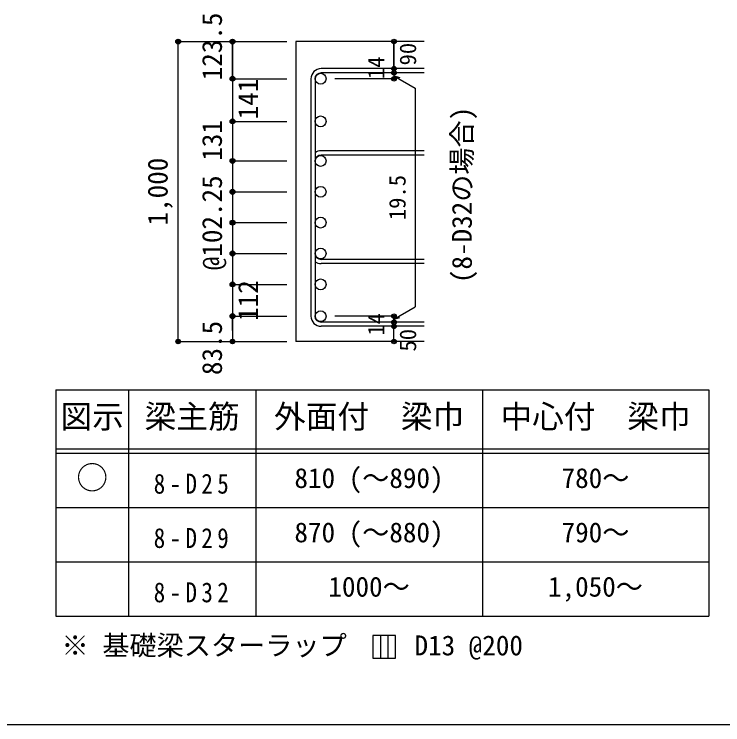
# Model space of a CAD drawing. Units: millimetres at full size, sheet at 1:30, with parts at other scales. Extents: x -5973 to 5954, y -4195 to 4201.
# Drawn here: x 1309 to 3657, y -4195 to -1841 of the extents above; entities that cross this region are included whole.
import ezdxf
from ezdxf.enums import TextEntityAlignment as Align

# ---------------------------------------------------------------- set-up
doc = ezdxf.new("R2010")
doc.units = ezdxf.units.MM
doc.header["$LTSCALE"] = 30
doc.header["$PDMODE"] = 32
doc.header["$PDSIZE"] = 15
for name, color, linetype in [('0-1_躯体線', 2, 'Continuous'), ('0-6_スタラップ筋', 7, 'Continuous'), ('0-7_文字', 4, 'Continuous'), ('0-D_寸法', 4, 'Continuous'), ('6-7_文字', 7, 'Continuous'), ('6-E_枠', 7, 'Continuous'), ('F-0_枠', 6, 'Continuous')]:
    doc.layers.add(name, color=color, linetype=linetype)
doc.styles.add('ＭＳ ゴシック', font='')
doc.styles.get('ＭＳ ゴシック').set_extended_font_data('MS Gothic')

msp = doc.modelspace()

# ---------------------------------------------------------------- linework, layer by layer
at = {"layer": '0-1_躯体線'}
for p, q in [((2667.44, -1931.47), (2242.44, -1931.47)), ((2242.44, -1931.47), (2242.44, -2924.97)), ((2667.44, -2924.97), (2242.44, -2924.97))]:
    msp.add_line(p, q, dxfattribs=at)
at = {"layer": '0-6_スタラップ筋'}
for p, q in [((2667.44, -2021.17), (2325.94, -2021.17)), ((2667.44, -2035.17), (2325.94, -2035.17)), ((2292.44, -2054.67), (2292.44, -2841.47)), ((2306.44, -2054.67), (2306.44, -2841.47)), ((2667.44, -2293.47), (2325.94, -2293.47)), ((2667.44, -2307.47), (2325.94, -2307.47)), ((2667.44, -2653.22), (2325.94, -2653.22)), ((2667.44, -2667.22), (2325.94, -2667.22)), ((2667.44, -2860.97), (2325.94, -2860.97)), ((2667.44, -2874.97), (2325.94, -2874.97))]:
    msp.add_line(p, q, dxfattribs=at)
for centre, radius, start, end in [((2325.94, -2054.67), 33.5, 90, 180), ((2325.94, -2054.67), 19.5, 90, 180), ((2325.94, -2326.97), 33.5, 90, 125.59765), ((2325.94, -2326.97), 19.5, 90, 180), ((2325.94, -2633.72), 19.5, 180, 270), ((2325.94, -2633.72), 33.5, 234.40235, 270), ((2325.94, -2841.47), 33.5, 180, 270), ((2325.94, -2841.47), 19.5, 180, 270)]:
    msp.add_arc(centre, radius, start, end, dxfattribs=at)
at = {"layer": '0-D_寸法'}
for p, q in [((1852.44, -1931.47), (2032.44, -1931.47)), ((1852.44, -1931.47), (2032.44, -1931.47)), ((1852.44, -2924.97), (1852.44, -1931.47)), ((2032.44, -1931.47), (2212.44, -1931.47)), ((2032.44, -1931.47), (2212.44, -1931.47)), ((2032.44, -2054.67), (2032.44, -1931.47)), ((2032.44, -2054.67), (2032.44, -1931.47)), ((2032.44, -1931.47), (2032.44, -2054.67)), ((2567.44, -2035.17), (2567.44, -2021.17)), ((2567.44, -2035.17), (2567.44, -2054.67)), ((2567.44, -2044.92), (2586.76, -2050.1)), ((2567.44, -2044.92), (2637.5, -2085.37)), ((2032.44, -2054.67), (2212.44, -2054.67)), ((2032.44, -2054.67), (2212.44, -2054.67)), ((2032.44, -2054.67), (2032.44, -2106.67)), ((2032.44, -2054.67), (2032.44, -2841.47)), ((2567.44, -2054.67), (2371.35, -2054.67)), ((2637.5, -2085.37), (2637.5, -2810.77)), ((2032.44, -2195.97), (2212.44, -2195.97)), ((2032.44, -2195.97), (2212.44, -2195.97)), ((2032.44, -2326.97), (2212.44, -2326.97)), ((2032.44, -2326.97), (2212.44, -2326.97)), ((2032.44, -2429.22), (2212.44, -2429.22)), ((2032.44, -2429.22), (2212.44, -2429.22)), ((2032.44, -2531.47), (2212.44, -2531.47)), ((2032.44, -2531.47), (2212.44, -2531.47)), ((2032.44, -2633.72), (2212.44, -2633.72)), ((2032.44, -2633.72), (2212.44, -2633.72)), ((2032.44, -2735.97), (2212.44, -2735.97)), ((2032.44, -2735.97), (2212.44, -2735.97)), ((2567.44, -2851.22), (2637.5, -2810.77)), ((2032.44, -2841.47), (2212.44, -2841.47)), ((2032.44, -2841.47), (2212.44, -2841.47)), ((2567.44, -2841.47), (2371.35, -2841.47)), ((2567.44, -2860.97), (2567.44, -2841.47)), ((2567.44, -2851.22), (2586.76, -2846.05)), ((2567.44, -2874.97), (2567.44, -2860.97)), ((2567.44, -2924.97), (2567.44, -2874.97)), ((1852.44, -2924.97), (2032.44, -2924.97)), ((2032.44, -2924.97), (2212.44, -2924.97))]:
    msp.add_line(p, q, dxfattribs=at)
for points in [[(2567.44, -1931.47), (2567.44, -2021.17), (2567.44, -1931.47)], [(2032.44, -2888.94), (2032.44, -2841.47), (2032.44, -2924.97)]]:
    msp.add_lwpolyline(points, dxfattribs=at)
for centre, radius in [((1852.44, -1931.47), 8), ((1852.44, -1931.47), 7.2), ((1852.44, -1931.47), 6.4), ((1852.44, -1931.47), 5.6), ((1852.44, -1931.47), 4.8), ((1852.44, -1931.47), 4), ((1852.44, -1931.47), 3.2), ((1852.44, -1931.47), 2.4), ((1852.44, -1931.47), 1.6), ((2032.44, -1931.47), 8), ((2032.44, -1931.47), 7.2), ((2032.44, -1931.47), 6.4), ((2032.44, -1931.47), 5.6), ((2032.44, -1931.47), 4.8), ((2032.44, -1931.47), 4), ((2032.44, -1931.47), 3.2), ((2032.44, -1931.47), 2.4), ((2032.44, -1931.47), 1.6), ((2567.44, -1931.47), 4), ((2567.44, -1931.47), 3.6), ((2567.44, -1931.47), 3.2), ((2567.44, -1931.47), 2.8), ((2567.44, -1931.47), 2.4), ((2567.44, -1931.47), 2), ((2567.44, -1931.47), 1.6), ((2567.44, -1931.47), 1.2), ((1852.44, -1931.47), 0.8), ((2032.44, -1931.47), 0.8), ((2567.44, -1931.47), 0.8), ((2567.44, -1931.47), 0.4), ((2567.44, -2021.17), 4), ((2567.44, -2021.17), 3.6), ((2567.44, -2021.17), 3.2), ((2567.44, -2021.17), 2.8), ((2567.44, -2021.17), 2.4), ((2567.44, -2021.17), 2), ((2567.44, -2021.17), 1.6), ((2567.44, -2021.17), 1.2), ((2567.44, -2021.17), 0.8), ((2567.44, -2021.17), 0.4), ((2032.44, -2054.67), 8), ((2032.44, -2054.67), 7.2), ((2032.44, -2054.67), 6.4), ((2567.44, -2035.17), 4), ((2567.44, -2035.17), 3.6), ((2567.44, -2035.17), 3.2), ((2567.44, -2035.17), 2.8), ((2567.44, -2035.17), 2.4), ((2567.44, -2035.17), 2), ((2567.44, -2035.17), 1.6), ((2567.44, -2035.17), 1.2), ((2567.44, -2035.17), 0.8), ((2567.44, -2035.17), 0.4), ((2032.44, -2054.67), 5.6), ((2032.44, -2054.67), 4.8), ((2032.44, -2054.67), 4), ((2032.44, -2054.67), 3.2), ((2032.44, -2054.67), 2.4), ((2032.44, -2054.67), 1.6), ((2032.44, -2054.67), 0.8), ((2567.44, -2054.67), 4), ((2567.44, -2054.67), 3.6), ((2567.44, -2054.67), 3.2), ((2567.44, -2054.67), 2.8), ((2567.44, -2054.67), 2.4), ((2567.44, -2054.67), 2), ((2567.44, -2054.67), 1.6), ((2567.44, -2054.67), 1.2), ((2567.44, -2054.67), 0.8), ((2567.44, -2054.67), 0.4), ((2032.44, -2195.97), 8), ((2032.44, -2195.97), 7.2), ((2032.44, -2195.97), 6.4), ((2032.44, -2195.97), 5.6), ((2032.44, -2195.97), 4.8), ((2032.44, -2195.97), 4), ((2032.44, -2195.97), 3.2), ((2032.44, -2195.97), 2.4), ((2032.44, -2195.97), 1.6), ((2032.44, -2195.97), 0.8), ((2032.44, -2326.97), 8), ((2032.44, -2326.97), 7.2), ((2032.44, -2326.97), 6.4), ((2032.44, -2326.97), 5.6), ((2032.44, -2326.97), 4.8), ((2032.44, -2326.97), 4), ((2032.44, -2326.97), 3.2), ((2032.44, -2326.97), 2.4), ((2032.44, -2326.97), 1.6), ((2032.44, -2326.97), 0.8), ((2032.44, -2429.22), 8), ((2032.44, -2429.22), 7.2), ((2032.44, -2429.22), 6.4), ((2032.44, -2429.22), 5.6), ((2032.44, -2429.22), 4.8), ((2032.44, -2429.22), 4), ((2032.44, -2429.22), 3.2), ((2032.44, -2429.22), 2.4), ((2032.44, -2429.22), 1.6), ((2032.44, -2429.22), 0.8), ((2032.44, -2531.47), 8), ((2032.44, -2531.47), 7.2), ((2032.44, -2531.47), 6.4), ((2032.44, -2531.47), 5.6), ((2032.44, -2531.47), 4.8), ((2032.44, -2531.47), 4), ((2032.44, -2531.47), 3.2), ((2032.44, -2531.47), 2.4), ((2032.44, -2531.47), 1.6), ((2032.44, -2531.47), 0.8), ((2032.44, -2633.72), 8), ((2032.44, -2633.72), 7.2), ((2032.44, -2633.72), 6.4), ((2032.44, -2633.72), 5.6), ((2032.44, -2633.72), 4.8), ((2032.44, -2633.72), 4), ((2032.44, -2633.72), 3.2), ((2032.44, -2633.72), 2.4), ((2032.44, -2633.72), 1.6), ((2032.44, -2633.72), 0.8), ((2032.44, -2735.97), 8), ((2032.44, -2735.97), 7.2), ((2032.44, -2735.97), 6.4), ((2032.44, -2735.97), 5.6), ((2032.44, -2735.97), 4.8), ((2032.44, -2735.97), 4), ((2032.44, -2735.97), 3.2), ((2032.44, -2735.97), 2.4), ((2032.44, -2735.97), 1.6), ((2032.44, -2735.97), 0.8), ((2032.44, -2841.47), 8), ((2032.44, -2841.47), 7.2), ((2032.44, -2841.47), 6.4), ((2032.44, -2841.47), 5.6), ((2032.44, -2841.47), 4.8), ((2032.44, -2841.47), 4), ((2032.44, -2841.47), 3.2), ((2032.44, -2841.47), 2.4), ((2032.44, -2841.47), 1.6), ((2032.44, -2841.47), 0.8), ((2567.44, -2841.47), 4), ((2567.44, -2841.47), 3.6), ((2567.44, -2841.47), 3.2), ((2567.44, -2841.47), 2.8), ((2567.44, -2841.47), 2.4), ((2567.44, -2841.47), 2), ((2567.44, -2841.47), 1.6), ((2567.44, -2841.47), 1.2), ((2567.44, -2841.47), 0.8), ((2567.44, -2841.47), 0.4), ((2567.44, -2860.97), 4), ((2567.44, -2874.97), 4), ((2567.44, -2860.97), 3.6), ((2567.44, -2874.97), 3.6), ((2567.44, -2860.97), 3.2), ((2567.44, -2874.97), 3.2), ((2567.44, -2860.97), 2.8), ((2567.44, -2874.97), 2.8), ((2567.44, -2860.97), 2.4), ((2567.44, -2860.97), 2), ((2567.44, -2860.97), 1.6), ((2567.44, -2860.97), 1.2), ((2567.44, -2860.97), 0.8), ((2567.44, -2860.97), 0.4), ((2567.44, -2874.97), 2.4), ((2567.44, -2874.97), 2), ((2567.44, -2874.97), 1.6), ((2567.44, -2874.97), 1.2), ((2567.44, -2874.97), 0.8), ((2567.44, -2874.97), 0.4), ((1852.44, -2924.97), 7.2), ((1852.44, -2924.97), 6.4), ((1852.44, -2924.97), 5.6), ((2032.44, -2924.97), 7.2), ((2032.44, -2924.97), 6.4), ((2032.44, -2924.97), 5.6), ((1852.44, -2924.97), 4.8), ((1852.44, -2924.97), 4), ((1852.44, -2924.97), 3.2), ((1852.44, -2924.97), 2.4), ((1852.44, -2924.97), 1.6), ((1852.44, -2924.97), 0.8), ((2032.44, -2924.97), 4.8), ((2032.44, -2924.97), 4), ((2032.44, -2924.97), 3.2), ((2032.44, -2924.97), 2.4), ((2032.44, -2924.97), 1.6), ((2032.44, -2924.97), 0.8), ((2567.44, -2924.97), 4), ((2567.44, -2924.97), 3.6), ((2567.44, -2924.97), 3.2), ((2567.44, -2924.97), 2.8), ((2567.44, -2924.97), 2.4), ((2567.44, -2924.97), 2), ((2567.44, -2924.97), 1.6), ((2567.44, -2924.97), 1.2), ((2567.44, -2924.97), 0.8), ((2567.44, -2924.97), 0.4)]:
    msp.add_circle(centre, radius, dxfattribs=at)
at = {"layer": '0-D_寸法', "color": 3}
for centre in [(2324.44, -2054.67), (2324.44, -2195.97), (2324.44, -2326.97), (2324.44, -2429.22), (2324.44, -2531.47), (2324.44, -2633.72), (2324.44, -2735.97), (2324.44, -2841.47)]:
    msp.add_circle(centre, 18, dxfattribs=at)
at = {"layer": '0-D_寸法', "color": 7}
for p in [(1852.44, -1931.47), (2032.44, -1931.47), (2567.44, -1931.47), (2567.44, -2021.17), (2032.44, -2054.67), (2567.44, -2035.17), (2567.44, -2054.67), (2032.44, -2195.97), (2032.44, -2326.97), (2032.44, -2429.22), (2032.44, -2531.47), (2032.44, -2633.72), (2032.44, -2735.97), (2032.44, -2841.47), (2567.44, -2841.47), (2567.44, -2860.97), (2567.44, -2874.97), (1852.44, -2924.97), (2032.44, -2924.97), (2567.44, -2924.97)]:
    msp.add_point(p, dxfattribs=at)
at = {"layer": '6-7_文字'}
for p, q in [((2522.34, -3899.81), (2522.34, -3974.81)), ((2547.34, -3899.81), (2547.34, -3974.81))]:
    msp.add_line(p, q, dxfattribs=at)
msp.add_lwpolyline([(2497.34, -3974.81), (2572.34, -3974.81), (2572.34, -3899.81), (2497.34, -3899.81)], close=True, dxfattribs=at)
at = {"layer": '6-E_枠', "color": 3}
for p, q in [((1447.71, -3085.43), (1447.71, -3835.43)), ((1447.71, -3085.43), (3610.24, -3085.43)), ((3610.24, -3085.43), (3610.24, -3835.43)), ((1447.71, -3835.43), (3610.24, -3835.43))]:
    msp.add_line(p, q, dxfattribs=at)
at = {"layer": '6-E_枠'}
for p, q in [((1687.71, -3085.43), (1687.71, -3835.43)), ((2110.24, -3085.43), (2110.24, -3835.43)), ((2860.24, -3085.43), (2860.24, -3835.43)), ((1447.71, -3280.43), (3610.24, -3280.43)), ((1447.71, -3295.43), (3610.24, -3295.43)), ((1447.71, -3475.43), (3610.24, -3475.43)), ((1447.71, -3655.43), (3610.24, -3655.43))]:
    msp.add_line(p, q, dxfattribs=at)
at = {"layer": 'F-0_枠'}
msp.add_line((5954.1, -4195.24), (-5972.88, -4195.24), dxfattribs=at)

# ---------------------------------------------------------------- texts
at = {"layer": '0-7_文字', "color": 7, "style": 'ＭＳ ゴシック'}
msp.add_text('(8-D32の場合)', height=65.98, rotation=90, dxfattribs=at).set_placement((2845.16, -2731.68), align=Align.BOTTOM_LEFT)
at = {"layer": '0-D_寸法', "style": 'ＭＳ ゴシック'}
for s, height, p in [('123.5', 65.98, (2017.44, -2059.82)), ('90', 54.99, (2657.44, -2010.47)), ('14', 54.99, (2552.21, -2055.84)), ('141', 65.98, (2136.86, -2188.98)), ('131', 65.98, (2017.29, -2326.27)), ('1,000', 65.98, (1837.44, -2540.72)), ('19.5', 54.99, (2622.5, -2523.07)), ('@102.25', 65.98, (2017.44, -2688.97)), ('112', 65.98, (2136.95, -2856.94)), ('14', 54.99, (2552.18, -2905.65)), ('83.5', 65.98, (2017.44, -3036.47)), ('50', 54.99, (2657.44, -2958.47))]:
    msp.add_text(s, height=height, rotation=90, dxfattribs=at).set_placement(p, align=Align.BOTTOM_LEFT)
at = {"layer": '6-7_文字', "color": 2, "style": 'ＭＳ ゴシック'}
for s, p in [('図示', (1462.71, -3235.43)), ('梁主筋', (1741.48, -3235.43)), ('外面付\u3000梁巾', (2170.24, -3235.43)), ('中心付\u3000梁巾', (2920.24, -3235.43)), ('○', (1515.21, -3437.93))]:
    msp.add_text(s, height=76.98, dxfattribs=at).set_placement(p, align=Align.BOTTOM_LEFT)
at = {"layer": '6-7_文字', "style": 'ＭＳ ゴシック'}
for s, p in [('810 (～890)', (2237.74, -3430.43)), ('780～', (3122.74, -3430.43)), ('870 (～880)', (2237.74, -3610.43)), ('790～', (3122.74, -3610.43)), ('1000～', (2350.24, -3790.43)), ('1,050～', (3077.74, -3790.43)), ('※ 基礎梁スターラップ     D13 @200', (1466.27, -3985.01))]:
    msp.add_text(s, height=65.98, dxfattribs=at).set_placement(p, align=Align.BOTTOM_LEFT)
at = {"layer": '6-7_文字', "char_height": 65.98, "attachment_point": 7, "style": 'ＭＳ ゴシック'}
for s, insert in [('\\T1.38;\\W0.85;8-D25', (1771.48, -3430.43)), ('\\T1.38;\\W0.85;8-D29', (1771.48, -3610.43)), ('\\T1.38;\\W0.85;8-D32', (1771.48, -3790.43))]:
    msp.add_mtext(s, dxfattribs=dict(at, insert=insert))

doc.saveas('drawing.dxf')
